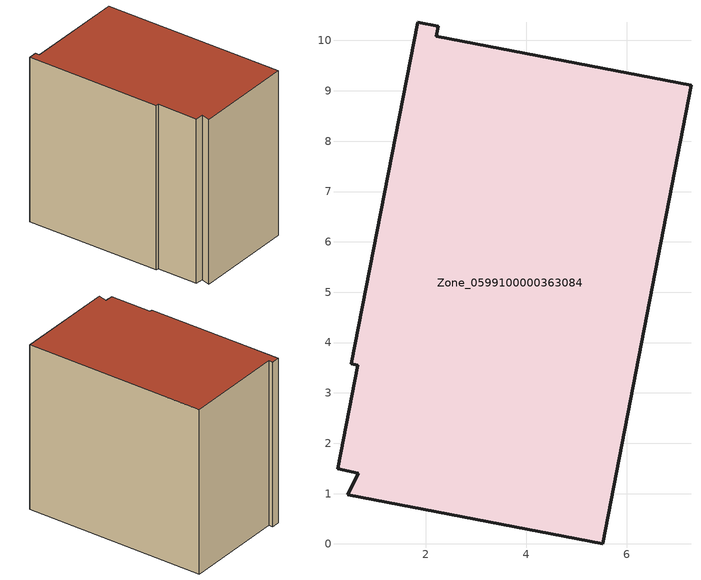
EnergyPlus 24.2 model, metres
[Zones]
Zone_0599100000363084
 floor ground (C_G): 5.52,0 0.45,0.98 0.67,1.4 0.25,1.5 0.65,3.54 0.53,3.58 1.84,10.37 2.25,10.29 2.21,10.08 7.27,9.11 z0
 wall outside (C_F): 5.52,0 7.27,9.11 2.21,10.08 2.25,10.29 1.84,10.37 0.53,3.58 0.65,3.54 0.25,1.5 0.67,1.4 0.45,0.98 5.52,0 z0:8.46
 roof outside (C_R): 0.45,0.98 5.52,0 7.27,9.11 2.21,10.08 2.25,10.29 1.84,10.37 0.53,3.58 0.65,3.54 0.25,1.5 0.67,1.4 z8.46
[BUILDING]
Pand.0599100000363084: North Axis=0; Terrain=City; Loads Convergence Tolerance Value=0.04; Temperature Convergence Tolerance Value=0.4; Solar Distribution=FullExterior; Maximum Number of Warmup Days=25; Minimum Number of Warmup Days=1
[Site:Location]
Rotterdam.The.Hague.AP_ZH_NLD Design_Conditions: Latitude=51.96; Longitude=4.45; Time Zone=1; Elevation=-4.5
[SITE:GROUNDTEMPERATURE:BUILDINGSURFACE]
18, 18, 18, 18, 18, 18, 18, 18, 18, 18, 18, 18
[MATERIAL] Thermal Absorptance=0.9; Solar Absorptance=0.7; Visible Absorptance=0.7
Name | Roughness | Thickness | Conductivity | Density | Specific Heat
G.TI.1992-2005 | MediumSmooth | 0.15 | 0.06 | 540 | 1210
F.TI.1992-2005 | Rough | 0.3 | 0.12 | 1920 | 840
R.TI.1992-2005 | MediumRough | 0.2 | 0.08 | 1500 | 1000
[CONSTRUCTION]
C_G: G.TI.1992-2005
C_F: F.TI.1992-2005
C_R: R.TI.1992-2005
[ZONE]
Zone_0599100000363084: Type=1; Multiplier=1; Ceiling Height=Autocalculate; Volume=Autocalculate; Floor Area=autocalculate; Part of Total Floor Area=Yes
[ZONEINFILTRATION:DESIGNFLOWRATE]
Infil_Zone_0599100000363084: Zone or ZoneList or Space or SpaceList=Zone_0599100000363084; Schedule=AlwaysOn; Design Flow Rate Calculation Method=Flow/Area; Flow Rate per Floor Area=0.0015; Constant Term Coefficient=1; Temperature Term Coefficient=0; Velocity Term Coefficient=0; Velocity Squared Term Coefficient=0
[HVACTEMPLATE:ZONE:IDEALLOADSAIRSYSTEM]
Zone_0599100000363084: Maximum Heating Supply Air Temperature=50; Minimum Cooling Supply Air Temperature=13; Maximum Heating Supply Air Humidity Ratio=0.0156; Minimum Cooling Supply Air Humidity Ratio=0.0077; Heating Limit=NoLimit; Cooling Limit=NoLimit; Dehumidification Control Type=ConstantSensibleHeatRatio; Cooling Sensible Heat Ratio=0.7; Dehumidification Setpoint=60; Humidification Control Type=None; Humidification Setpoint=30; Outdoor Air Method=None; Outdoor Air Flow Rate per Person=0.00944; Outdoor Air Flow Rate per Zone Floor Area=0; Outdoor Air Flow Rate per Zone=0; Demand Controlled Ventilation Type=None; Outdoor Air Economizer Type=NoEconomizer; Heat Recovery Type=None; Sensible Heat Recovery Effectiveness=0.7; Latent Heat Recovery Effectiveness=0.65
[ZONECONTROL:THERMOSTAT]
ThermostatControl_Zone_0599100000363084: Zone or ZoneList=Zone_0599100000363084; Control Type Schedule=DualSetpointControlType; Control 1=Thermostat_Zone_0599100000363084; Temperature Difference Between Cutout And Setpoint=0
[THERMOSTATSETPOINT:DUALSETPOINT]
Thermostat_Zone_0599100000363084: Heating Setpoint Temperature Schedule=HeatingSetpoint_Zone_0599100000363084; Cooling Setpoint Temperature Schedule=CoolingSetpoint_Zone_0599100000363084
[SCHEDULE:COMPACT]
HeatingSetpoint_Zone_0599100000363084: Through: 12/31, For: AllDays, Until: 24:00, 21
CoolingSetpoint_Zone_0599100000363084: Through: 12/31, For: AllDays, Until: 24:00, 24
DualSetpointControlType: Through: 12/31, For: AllDays, Until: 24:00, 4
AlwaysOn: Through: 12/31, For: AllDays, Until: 24:00, 1
